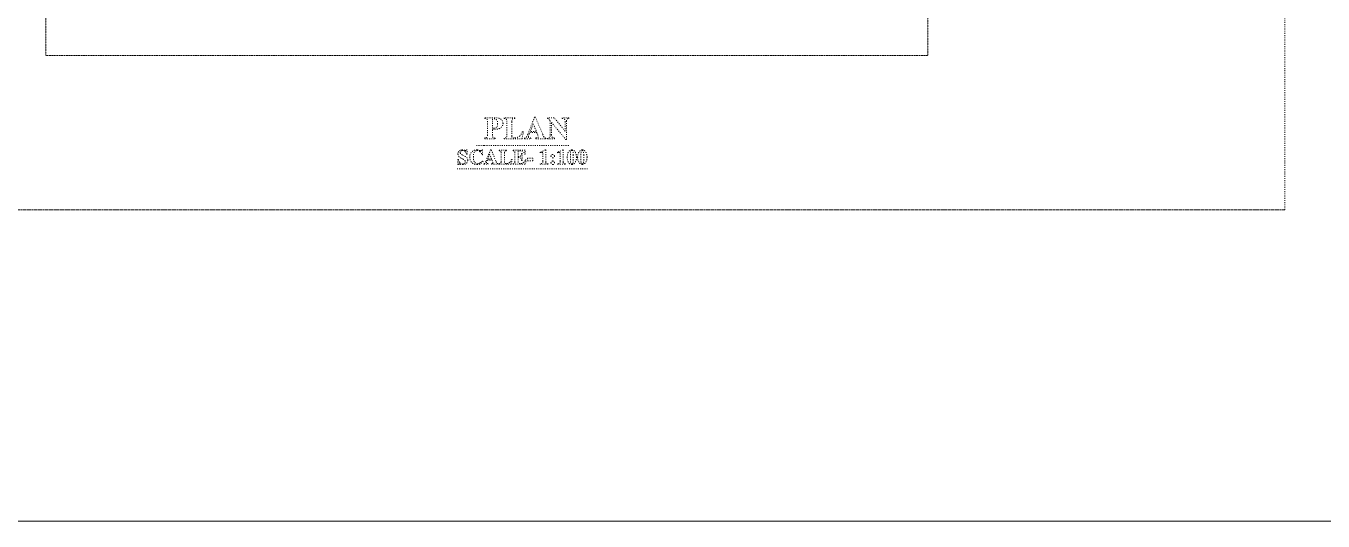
# Model space of a CAD drawing. Header units: millimetres. Extents: x -15225 to 158921, y -72156 to 56162.
# Drawn here: x 3680 to 39102, y -72156 to -58645 of the extents above; entities that cross this region are included whole.
import ezdxf

# ---------------------------------------------------------------- set-up
doc = ezdxf.new("R2010")
doc.units = ezdxf.units.MM
doc.linetypes.add('ACAD_ISO03W100', pattern=[30, 12, -18])
doc.linetypes.add('DASHED2', pattern=[0.375, 0.25, -0.125])
doc.layers.get('0').update_dxf_attribs({"linetype": 'CONTINUOUS'})
doc.layers.add('Layer2', color=7, linetype='ACAD_ISO03W100', lineweight=15)

# ---------------------------------------------------------------- blocks, each defined once
blk = doc.blocks.new('plan')
at = {"color": 7, "lineweight": 0}
for p, q in [((671277, 143226), (671277, 158478)), ((671277, 158478), (671277, 143226)), ((660492, 144482), (660354, 144482)), ((660354, 144482), (660354, 144471)), ((660390, 144432), (660390, 144244)), ((660459, 144338), (660459, 144452)), ((660766, 144482), (660617, 144482)), ((660617, 144482), (660617, 144471)), ((660654, 144441), (660654, 144235)), ((660723, 144231), (660723, 144432)), ((660766, 144471), (660766, 144482)), ((661034, 144488), (660940, 144254)), ((660975, 144294), (661015, 144398)), ((661015, 144398), (661058, 144294)), ((661046, 144488), (661034, 144488)), ((661141, 144264), (661046, 144488)), ((661301, 144482), (661211, 144482)), ((661211, 144482), (661211, 144471)), ((661247, 144441), (661247, 144239)), ((661266, 144247), (661266, 144418)), ((661266, 144418), (661457, 144186)), ((661450, 144299), (661301, 144482)), ((661501, 144482), (661410, 144482)), ((661410, 144482), (661410, 144471)), ((661450, 144429), (661450, 144299)), ((661468, 144186), (661468, 144437)), ((661501, 144471), (661501, 144482)), ((660354, 144204), (660354, 144194)), ((660354, 144194), (660497, 144194)), ((660459, 144244), (660459, 144323)), ((660497, 144194), (660497, 144204)), ((660617, 144204), (660617, 144194)), ((660617, 144194), (660864, 144194)), ((660864, 144194), (660881, 144291)), ((660881, 144291), (660868, 144291)), ((660898, 144204), (660898, 144194)), ((660898, 144194), (660984, 144194)), ((660962, 144261), (660968, 144278)), ((660968, 144278), (661064, 144278)), ((661058, 144294), (660975, 144294)), ((660984, 144194), (660984, 144204)), ((661050, 144204), (661050, 144194)), ((661050, 144194), (661188, 144194)), ((661188, 144194), (661188, 144204)), ((661210, 144204), (661210, 144194)), ((661210, 144194), (661306, 144194)), ((661306, 144194), (661306, 144204)), ((661457, 144186), (661468, 144186)), ((660113, 144043), (660105, 144043)), ((660113, 143982), (660113, 144043)), ((660239, 144101), (660348, 144101)), ((660324, 144042), (660317, 144042)), ((660324, 143976), (660324, 144042)), ((660348, 144101), (661516, 144101)), ((660434, 144043), (660370, 143887)), ((660441, 144043), (660434, 144043)), ((660505, 143893), (660441, 144043)), ((660650, 144039), (660551, 144039)), ((660551, 144039), (660551, 144032)), ((660576, 144011), (660576, 143874)), ((660622, 143871), (660622, 144006)), ((660650, 144032), (660650, 144039)), ((660905, 144039), (660740, 144039)), ((660740, 144039), (660740, 144032)), ((660765, 144011), (660765, 143874)), ((660811, 143950), (660811, 144016)), ((660865, 143992), (660857, 143992)), ((660865, 143896), (660865, 143992)), ((660905, 143982), (660905, 144039)), ((661182, 144042), (661111, 144011)), ((661111, 144011), (661111, 144004)), ((661145, 143991), (661145, 143882)), ((661187, 144042), (661182, 144042)), ((661187, 143880), (661187, 144042)), ((661420, 144042), (661348, 144011)), ((661348, 144011), (661348, 144004)), ((661383, 143991), (661383, 143882)), ((661425, 144042), (661420, 144042)), ((661425, 143880), (661425, 144042)), ((661543, 144042), (661543, 144042)), ((661686, 144042), (661686, 144042)), ((659994, 143912), (659986, 143912)), ((659986, 143912), (659986, 143841)), ((659986, 143841), (659994, 143841)), ((660037, 143926), (660056, 143917)), ((660090, 143953), (660048, 143974)), ((660105, 143982), (660113, 143982)), ((660317, 143976), (660324, 143976)), ((660330, 143883), (660321, 143890)), ((660342, 143854), (660342, 143847)), ((660342, 143847), (660400, 143847)), ((660385, 143892), (660390, 143903)), ((660390, 143903), (660453, 143903)), ((660394, 143914), (660420, 143983)), ((660449, 143914), (660394, 143914)), ((660400, 143847), (660400, 143854)), ((660420, 143983), (660449, 143914)), ((660444, 143854), (660444, 143847)), ((660444, 143847), (660536, 143847)), ((660536, 143847), (660536, 143854)), ((660551, 143854), (660551, 143847)), ((660551, 143847), (660715, 143847)), ((660715, 143847), (660727, 143911)), ((660727, 143911), (660719, 143911)), ((660740, 143854), (660740, 143847)), ((660740, 143847), (660907, 143847)), ((660811, 143871), (660811, 143940)), ((660857, 143896), (660865, 143896)), ((660897, 143982), (660905, 143982)), ((660907, 143847), (660918, 143906)), ((660918, 143906), (660910, 143906)), ((661008, 143928), (660939, 143928)), ((660939, 143928), (660939, 143895)), ((660939, 143895), (661008, 143895)), ((661008, 143895), (661008, 143928)), ((661111, 143854), (661111, 143847)), ((661111, 143847), (661218, 143847)), ((661218, 143847), (661218, 143854)), ((661282, 143981), (661282, 143981)), ((661282, 143891), (661282, 143891)), ((661349, 143854), (661349, 143847)), ((661349, 143847), (661455, 143847)), ((661455, 143847), (661455, 143854)), ((661524, 143910), (661524, 143975)), ((661563, 143975), (661563, 143910)), ((661666, 143910), (661666, 143975)), ((661705, 143975), (661705, 143910)), ((659976, 143785), (661767, 143785)), ((649706, 143226), (671277, 143226)), ((671277, 143226), (649706, 143226))]:
    blk.add_line(p, q, dxfattribs=at)
at = {"color": 7, "linetype": 'ByBlock', "lineweight": 0}
blk.add_lwpolyline([(654361, 157373), (666402, 157373), (666402, 145331), (654361, 145331)], close=True, dxfattribs=at)
at = {"color": 7, "lineweight": 0}
for points in [[(660354, 144471), (660384, 144469), (660390, 144463), (660390, 144432)], [(660459, 144452), (660459, 144462), (660467, 144467), (660481, 144467)], [(660514, 144350), (660504, 144341), (660490, 144338), (660459, 144338)], [(660481, 144467), (660516, 144467), (660530, 144448), (660530, 144402)], [(660603, 144404), (660603, 144454), (660563, 144482), (660492, 144482)], [(660530, 144402), (660530, 144375), (660525, 144359), (660514, 144350)], [(660550, 144332), (660584, 144346), (660603, 144371), (660603, 144404)], [(660617, 144471), (660645, 144470), (660653, 144463), (660654, 144441)], [(660723, 144432), (660723, 144465), (660730, 144471), (660766, 144471)], [(661211, 144471), (661219, 144471), (661227, 144465), (661247, 144441)], [(661410, 144471), (661441, 144468), (661450, 144459), (661450, 144429)], [(661468, 144437), (661468, 144461), (661474, 144467), (661501, 144471)], [(660365, 144206), (660363, 144206), (660359, 144206), (660354, 144204)], [(660390, 144244), (660390, 144217), (660384, 144208), (660365, 144206)], [(660459, 144323), (660517, 144323), (660531, 144325), (660550, 144332)], [(660497, 144204), (660463, 144208), (660460, 144212), (660459, 144244)], [(660654, 144235), (660653, 144212), (660647, 144208), (660617, 144204)], [(660756, 144207), (660730, 144207), (660723, 144212), (660723, 144231)], [(660831, 144231), (660813, 144215), (660790, 144207), (660756, 144207)], [(660868, 144291), (660854, 144257), (660846, 144244), (660831, 144231)], [(660940, 144254), (660924, 144214), (660918, 144208), (660898, 144204)], [(660949, 144222), (660949, 144227), (660953, 144238), (660962, 144261)], [(660984, 144204), (660959, 144206), (660949, 144211), (660949, 144222)], [(661063, 144206), (661061, 144206), (661055, 144205), (661050, 144204)], [(661084, 144220), (661084, 144210), (661078, 144207), (661063, 144206)], [(661064, 144278), (661078, 144244), (661084, 144229), (661084, 144220)], [(661188, 144204), (661169, 144204), (661164, 144210), (661141, 144264)], [(661247, 144239), (661247, 144214), (661240, 144208), (661210, 144204)], [(661306, 144204), (661274, 144208), (661266, 144216), (661266, 144247)], [(660050, 144043), (660012, 144043), (659988, 144021), (659988, 143985)], [(660019, 144006), (660019, 144023), (660031, 144034), (660050, 144034)], [(660048, 143974), (660025, 143985), (660019, 143992), (660019, 144006)], [(660084, 144036), (660071, 144041), (660062, 144043), (660050, 144043)], [(660050, 144034), (660063, 144034), (660075, 144029), (660086, 144018)], [(660096, 144034), (660093, 144034), (660090, 144034), (660084, 144036)], [(660086, 144018), (660095, 144009), (660100, 144000), (660105, 143982)], [(660105, 144043), (660103, 144036), (660101, 144034), (660096, 144034)], [(660247, 144043), (660190, 144043), (660148, 144000), (660148, 143942)], [(660198, 143944), (660198, 144002), (660217, 144034), (660251, 144034)], [(660291, 144033), (660275, 144040), (660261, 144043), (660247, 144043)], [(660251, 144034), (660264, 144034), (660276, 144029), (660288, 144018)], [(660288, 144018), (660301, 144007), (660308, 143997), (660317, 143976)], [(660304, 144029), (660301, 144029), (660297, 144030), (660291, 144033)], [(660317, 144042), (660313, 144032), (660310, 144029), (660304, 144029)], [(660551, 144032), (660570, 144031), (660575, 144026), (660576, 144011)], [(660622, 144006), (660622, 144027), (660626, 144031), (660650, 144032)], [(660740, 144032), (660759, 144031), (660765, 144026), (660765, 144011)], [(660811, 144016), (660811, 144027), (660815, 144029), (660830, 144029)], [(660857, 143992), (660853, 143960), (660842, 143950), (660811, 143950)], [(660830, 144029), (660876, 144029), (660890, 144019), (660897, 143982)], [(661111, 144004), (661113, 144005), (661115, 144006), (661116, 144006)], [(661116, 144006), (661124, 144009), (661131, 144011), (661135, 144011)], [(661135, 144011), (661142, 144011), (661145, 144005), (661145, 143991)], [(661348, 144004), (661351, 144005), (661353, 144006), (661354, 144006)], [(661354, 144006), (661362, 144009), (661368, 144011), (661372, 144011)], [(661372, 144011), (661379, 144011), (661383, 144005), (661383, 143991)], [(661494, 144009), (661485, 143994), (661479, 143967), (661479, 143943)], [(661543, 144042), (661525, 144042), (661506, 144030), (661494, 144009)], [(661524, 143975), (661524, 144018), (661529, 144034), (661543, 144034)], [(661607, 143942), (661607, 143999), (661580, 144042), (661543, 144042)], [(661543, 144034), (661557, 144034), (661563, 144017), (661563, 143975)], [(661637, 144009), (661628, 143994), (661622, 143967), (661622, 143943)], [(661686, 144042), (661667, 144042), (661649, 144030), (661637, 144009)], [(661666, 143975), (661666, 144018), (661672, 144034), (661685, 144034)], [(661685, 144034), (661700, 144034), (661705, 144017), (661705, 143975)], [(661750, 143942), (661750, 143999), (661723, 144042), (661686, 144042)], [(659988, 143985), (659988, 143961), (660003, 143942), (660037, 143926)], [(660010, 143872), (660003, 143882), (659999, 143892), (659994, 143912)], [(659994, 143841), (659996, 143849), (659998, 143851), (660002, 143851)], [(660002, 143851), (660005, 143851), (660008, 143850), (660014, 143848)], [(660052, 143851), (660035, 143851), (660021, 143858), (660010, 143872)], [(660014, 143848), (660028, 143843), (660039, 143841), (660051, 143841)], [(660051, 143841), (660093, 143841), (660121, 143865), (660121, 143901)], [(660088, 143883), (660088, 143863), (660074, 143851), (660052, 143851)], [(660056, 143917), (660081, 143905), (660088, 143898), (660088, 143883)], [(660121, 143901), (660121, 143923), (660109, 143944), (660090, 143953)], [(660148, 143942), (660148, 143883), (660190, 143841), (660249, 143841)], [(660211, 143880), (660202, 143895), (660198, 143915), (660198, 143944)], [(660256, 143855), (660237, 143855), (660219, 143865), (660211, 143880)], [(660249, 143841), (660282, 143841), (660301, 143851), (660330, 143883)], [(660281, 143860), (660273, 143857), (660263, 143855), (660256, 143855)], [(660321, 143890), (660304, 143872), (660295, 143865), (660281, 143860)], [(660370, 143887), (660360, 143860), (660356, 143856), (660342, 143854)], [(660377, 143865), (660377, 143869), (660379, 143876), (660385, 143892)], [(660400, 143854), (660383, 143855), (660377, 143858), (660377, 143865)], [(660453, 143855), (660451, 143854), (660448, 143854), (660444, 143854)], [(660453, 143903), (660463, 143880), (660466, 143870), (660466, 143864)], [(660466, 143864), (660466, 143858), (660463, 143855), (660453, 143855)], [(660536, 143854), (660523, 143854), (660520, 143858), (660505, 143893)], [(660576, 143874), (660575, 143859), (660571, 143856), (660551, 143854)], [(660644, 143856), (660627, 143856), (660622, 143859), (660622, 143871)], [(660694, 143871), (660682, 143861), (660666, 143856), (660644, 143856)], [(660719, 143911), (660710, 143889), (660704, 143880), (660694, 143871)], [(660765, 143874), (660765, 143859), (660761, 143856), (660740, 143854)], [(660811, 143940), (660842, 143940), (660854, 143929), (660857, 143896)], [(660835, 143856), (660817, 143856), (660811, 143859), (660811, 143871)], [(660885, 143871), (660872, 143860), (660857, 143856), (660835, 143856)], [(660910, 143906), (660901, 143887), (660896, 143879), (660885, 143871)], [(661145, 143882), (661146, 143859), (661139, 143854), (661111, 143854)], [(661218, 143854), (661192, 143854), (661187, 143858), (661187, 143880)], [(661282, 143981), (661269, 143981), (661258, 143970), (661258, 143957)], [(661258, 143957), (661258, 143943), (661268, 143933), (661282, 143933)], [(661282, 143891), (661269, 143891), (661258, 143880), (661258, 143867)], [(661258, 143867), (661258, 143854), (661268, 143843), (661282, 143843)], [(661306, 143957), (661306, 143970), (661295, 143981), (661282, 143981)], [(661282, 143933), (661295, 143933), (661306, 143944), (661306, 143957)], [(661306, 143866), (661306, 143880), (661295, 143891), (661282, 143891)], [(661282, 143843), (661295, 143843), (661306, 143853), (661306, 143866)], [(661383, 143882), (661383, 143859), (661377, 143854), (661349, 143854)], [(661455, 143854), (661430, 143854), (661425, 143858), (661425, 143880)], [(661479, 143943), (661479, 143885), (661506, 143843), (661544, 143843)], [(661544, 143851), (661530, 143851), (661524, 143867), (661524, 143910)], [(661544, 143843), (661580, 143843), (661607, 143885), (661607, 143942)], [(661558, 143863), (661555, 143855), (661550, 143851), (661544, 143851)], [(661563, 143910), (661563, 143893), (661560, 143871), (661558, 143863)], [(661622, 143943), (661622, 143885), (661648, 143843), (661686, 143843)], [(661686, 143851), (661672, 143851), (661666, 143867), (661666, 143910)], [(661686, 143843), (661723, 143843), (661750, 143885), (661750, 143942)], [(661700, 143863), (661697, 143855), (661693, 143851), (661686, 143851)], [(661705, 143910), (661705, 143893), (661703, 143871), (661700, 143863)]]:
    blk.add_open_spline(points, degree=3, dxfattribs=at)

msp = doc.modelspace()

# ---------------------------------------------------------------- linework, layer by layer
at = {"layer": 'Layer2', "color": 3, "linetype": 'ByBlock', "lineweight": 20}
msp.add_lwpolyline([(158921, -72156), (-15225, -72156), (-15225, 56162), (158921, 56162)], close=True, dxfattribs=at)

# ---------------------------------------------------------------- block references
at = {"layer": 'Layer2', "linetype": 'DASHED2', "xscale": 2, "yscale": 2, "zscale": 2}
msp.add_blockref('plan', (-1304498, -350112), dxfattribs=at)

doc.saveas('drawing.dxf')
